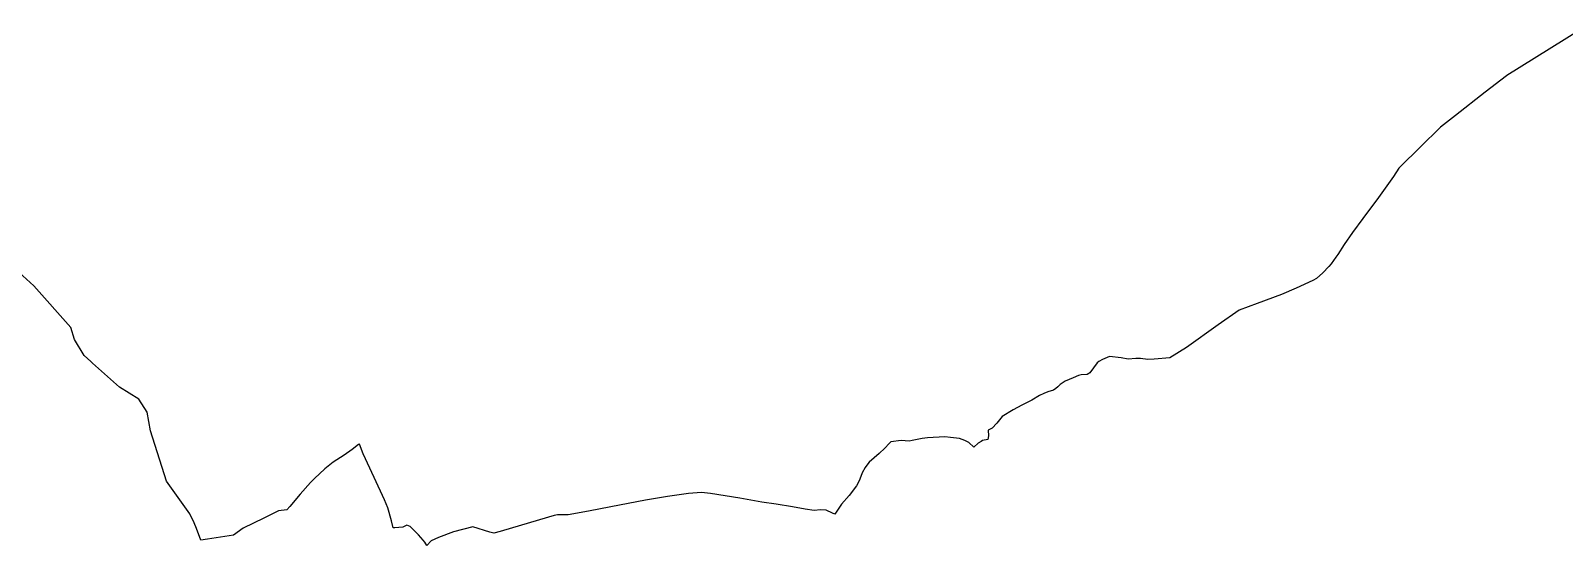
# Model space of a CAD drawing. Extents: x 1208104 to 1212743, y 6150498 to 6153217.
# Drawn here: x 1209120 to 1211135, y 6150498 to 6151175 of the extents above; entities that cross this region are included whole.
import ezdxf

# ---------------------------------------------------------------- set-up
doc = ezdxf.new("R2010")
doc.units = 0
doc.linetypes.add('CONTINU', pattern=[0])
doc.layers.add('1SECTION', color=7, linetype='CONTINU')

msp = doc.modelspace()

# ---------------------------------------------------------------- linework, layer by layer
at = {"layer": '1SECTION'}
msp.add_lwpolyline([(1211154.41, 6151175.04), (1211059.18, 6151115.89), (1211058.64, 6151115.54), (1211030.85, 6151094.17), (1210991.8, 6151063.34), (1210971.9, 6151048.04), (1210945.15, 6151021.71), (1210919.03, 6150995.93), (1210917.47, 6150994.19), (1210910.18, 6150983.16), (1210890.8, 6150955.47), (1210869.92, 6150927.71), (1210856.49, 6150909.45), (1210845.73, 6150893.59), (1210837.06, 6150880.76), (1210834.57, 6150877.24), (1210828.54, 6150868.4), (1210825.41, 6150864.74), (1210817.69, 6150856.37), (1210809.09, 6150849.15), (1210804.39, 6150846.16), (1210782.47, 6150836.06), (1210763.19, 6150828.05), (1210731.19, 6150815.94), (1210707.58, 6150807.51), (1210679.83, 6150788.04), (1210638.26, 6150758.12), (1210616.51, 6150744.59), (1210595.92, 6150742.79), (1210587.78, 6150742.51), (1210578.08, 6150743.83), (1210571.92, 6150743.61), (1210561.77, 6150742.79), (1210552.77, 6150744.63), (1210537.48, 6150746.44), (1210527.9, 6150742.23), (1210523.41, 6150739.84), (1210520.92, 6150737.97), (1210511.58, 6150724.97), (1210510.13, 6150723.87), (1210508.04, 6150722.91), (1210500.16, 6150722.26), (1210496.73, 6150721.24), (1210489.74, 6150718.51), (1210479.01, 6150714.02), (1210475.05, 6150711.52), (1210472.43, 6150709.63), (1210469.22, 6150706.31), (1210466.95, 6150704.31), (1210463.52, 6150702.11), (1210456.42, 6150699.87), (1210450.86, 6150697.64), (1210445.28, 6150694.96), (1210435.2, 6150688.94), (1210422.27, 6150682.35), (1210410.78, 6150676.44), (1210396.27, 6150667.46), (1210389.29, 6150658.51), (1210383.31, 6150652.14), (1210377.75, 6150649.31), (1210378.48, 6150642.25), (1210377.6, 6150637.36), (1210370.68, 6150635.75), (1210368.52, 6150634.74), (1210364.89, 6150632.54), (1210359.21, 6150627.28), (1210352.55, 6150633.05), (1210347.44, 6150636.1), (1210340.16, 6150638.5), (1210328.32, 6150639.89), (1210321, 6150640.54), (1210298.18, 6150639.49), (1210291.34, 6150638.65), (1210278.27, 6150635.91), (1210274.26, 6150635.15), (1210263.77, 6150635.99), (1210250.01, 6150634.28), (1210247.78, 6150632.02), (1210242.35, 6150625.91), (1210234.91, 6150618.6), (1210221.78, 6150607.57), (1210218.44, 6150603.59), (1210216.36, 6150600.34), (1210212.4, 6150593.15), (1210209.29, 6150585.11), (1210206.67, 6150579.14), (1210204.79, 6150576.22), (1210195.24, 6150563.57), (1210185.12, 6150552.29), (1210176.41, 6150539.19), (1210173.59, 6150540.33), (1210165.04, 6150544.46), (1210157.7, 6150544.89), (1210149.17, 6150543.66), (1210137.66, 6150545.69), (1210121.04, 6150548.51), (1210099.59, 6150552.04), (1210080.77, 6150554.62), (1210051.6, 6150560.09), (1210013.09, 6150566.39), (1210001.52, 6150567.45), (1209984.09, 6150566.25), (1209956.51, 6150562.41), (1209927.92, 6150557.21), (1209882.22, 6150548.59), (1209852.93, 6150543.03), (1209826.06, 6150538.05), (1209824.15, 6150538.17), (1209812.19, 6150538.01), (1209808, 6150537.46), (1209764.93, 6150524.56), (1209737.08, 6150516.35), (1209728.55, 6150514.11), (1209723.21, 6150515.18), (1209700.83, 6150522.3), (1209675.63, 6150515.55), (1209655.96, 6150508.31), (1209646.25, 6150503.76), (1209640.67, 6150497.95), (1209637.93, 6150501.99), (1209635.84, 6150504.89), (1209629.81, 6150511.62), (1209618.67, 6150522.98), (1209614.49, 6150524.35), (1209609.26, 6150521.8), (1209598.56, 6150521.09), (1209596.3, 6150520.93), (1209594.19, 6150530.4), (1209589.2, 6150547.18), (1209585.09, 6150557.93), (1209571.36, 6150587.29), (1209556.79, 6150618.49), (1209552.2, 6150631.1), (1209551.05, 6150630.69), (1209542.4, 6150624.01), (1209531.93, 6150616.81), (1209517.66, 6150607.47), (1209506.45, 6150598.69), (1209492.86, 6150585.89), (1209487.82, 6150580.45), (1209474.03, 6150565.43), (1209460.53, 6150549.17), (1209456.51, 6150544.54), (1209445.91, 6150543.26), (1209426.5, 6150533.54), (1209399.24, 6150520.77), (1209386.5, 6150511.3), (1209352.46, 6150505.95), (1209343.9, 6150504.64), (1209338.27, 6150520.23), (1209334.83, 6150527.69), (1209329.48, 6150539.48), (1209298.53, 6150582.6), (1209277.75, 6150648.71), (1209273.39, 6150673.07), (1209262.26, 6150690.11), (1209236.78, 6150705.99), (1209201.25, 6150737.79), (1209199.09, 6150739.72), (1209190.37, 6150747.53), (1209177.81, 6150768.79), (1209173.01, 6150784.4), (1209124.57, 6150839.24), (1209100.52, 6150861.46)], dxfattribs=at)

doc.saveas('drawing.dxf')
